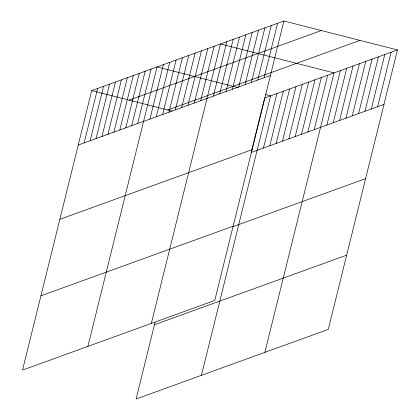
<?xml version="1.0" encoding="UTF-8"?>
<svg xmlns="http://www.w3.org/2000/svg" width="420" height="420" viewBox="0 0 420 420"><rect width="100%" height="100%" fill="white"/><g stroke="black" fill="none" stroke-linecap="round" stroke-linejoin="round"><path stroke-width="0.63" d="M283.909 21L91.707 90.599L22.543 370.067L214.746 300.468L283.909 21L397.457 49.933L328.293 329.401L136.091 399L155.09 322.24M84.168 142.9L97.645 88.447M90.111 140.753L103.588 86.299M96.054 138.6L109.526 84.147M101.992 136.447L115.469 81.995M107.935 134.295L121.412 79.842M113.873 132.143L127.349 77.695M119.816 129.995L133.292 75.542M125.758 127.843L139.23 73.39M131.696 125.69L145.173 71.237M137.639 123.538L151.116 69.085M87.895 346.4L157.054 66.938L238.214 87.617M149.919 119.091L163.396 64.638M156.266 116.797L169.738 62.344M162.608 114.497L176.08 60.044M168.95 112.203L182.427 57.75M175.292 109.904L188.769 55.451M181.634 107.609L195.111 53.156M187.976 105.31L201.453 50.857M194.318 103.016L207.795 48.562M200.666 100.716L214.137 46.263M151.321 323.431L220.479 43.969L334.026 72.902L264.868 352.37M213.35 96.122L226.826 41.669M219.691 93.828L233.168 39.375M226.034 91.529L239.51 37.076M232.376 89.234L245.852 34.781M238.718 86.935L252.194 32.482M245.059 84.641L258.536 30.188M251.407 82.341L264.878 27.888M257.749 80.047L271.226 25.594M264.091 77.747L277.568 23.294M251.344 151.841L264.663 98.023L397.457 49.933M201.442 375.338L270.601 95.87L265.519 94.573M263.466 148.024L276.943 93.571M269.813 145.73L283.285 91.277M276.155 143.43L289.632 88.982M282.497 141.136L295.974 86.683M288.839 138.836L302.316 84.389M295.181 136.542L308.658 82.089M301.523 134.243L315 79.795M307.865 131.948L321.342 77.495M314.213 129.654L327.684 75.201M326.897 125.06L340.373 70.607M333.239 122.761L346.715 68.308M339.581 120.467L353.057 66.013M345.923 118.167L359.399 63.714M352.264 115.873L365.741 61.42M358.612 113.573L372.083 59.12M364.954 111.279L378.425 56.826M371.296 108.98L384.772 54.526M377.638 106.685L391.115 52.232M129.176 100.149L321.379 30.55M167.779 109.988L359.987 40.388M78.23 145.052L270.433 75.453M59.855 219.308L252.058 149.709M251.186 152.476L383.98 104.386M40.919 295.811L233.126 226.212M232.811 226.727L365.605 178.642M154.466 324.744L346.673 255.145M91.707 90.599L172.226 111.116"/></g></svg>
